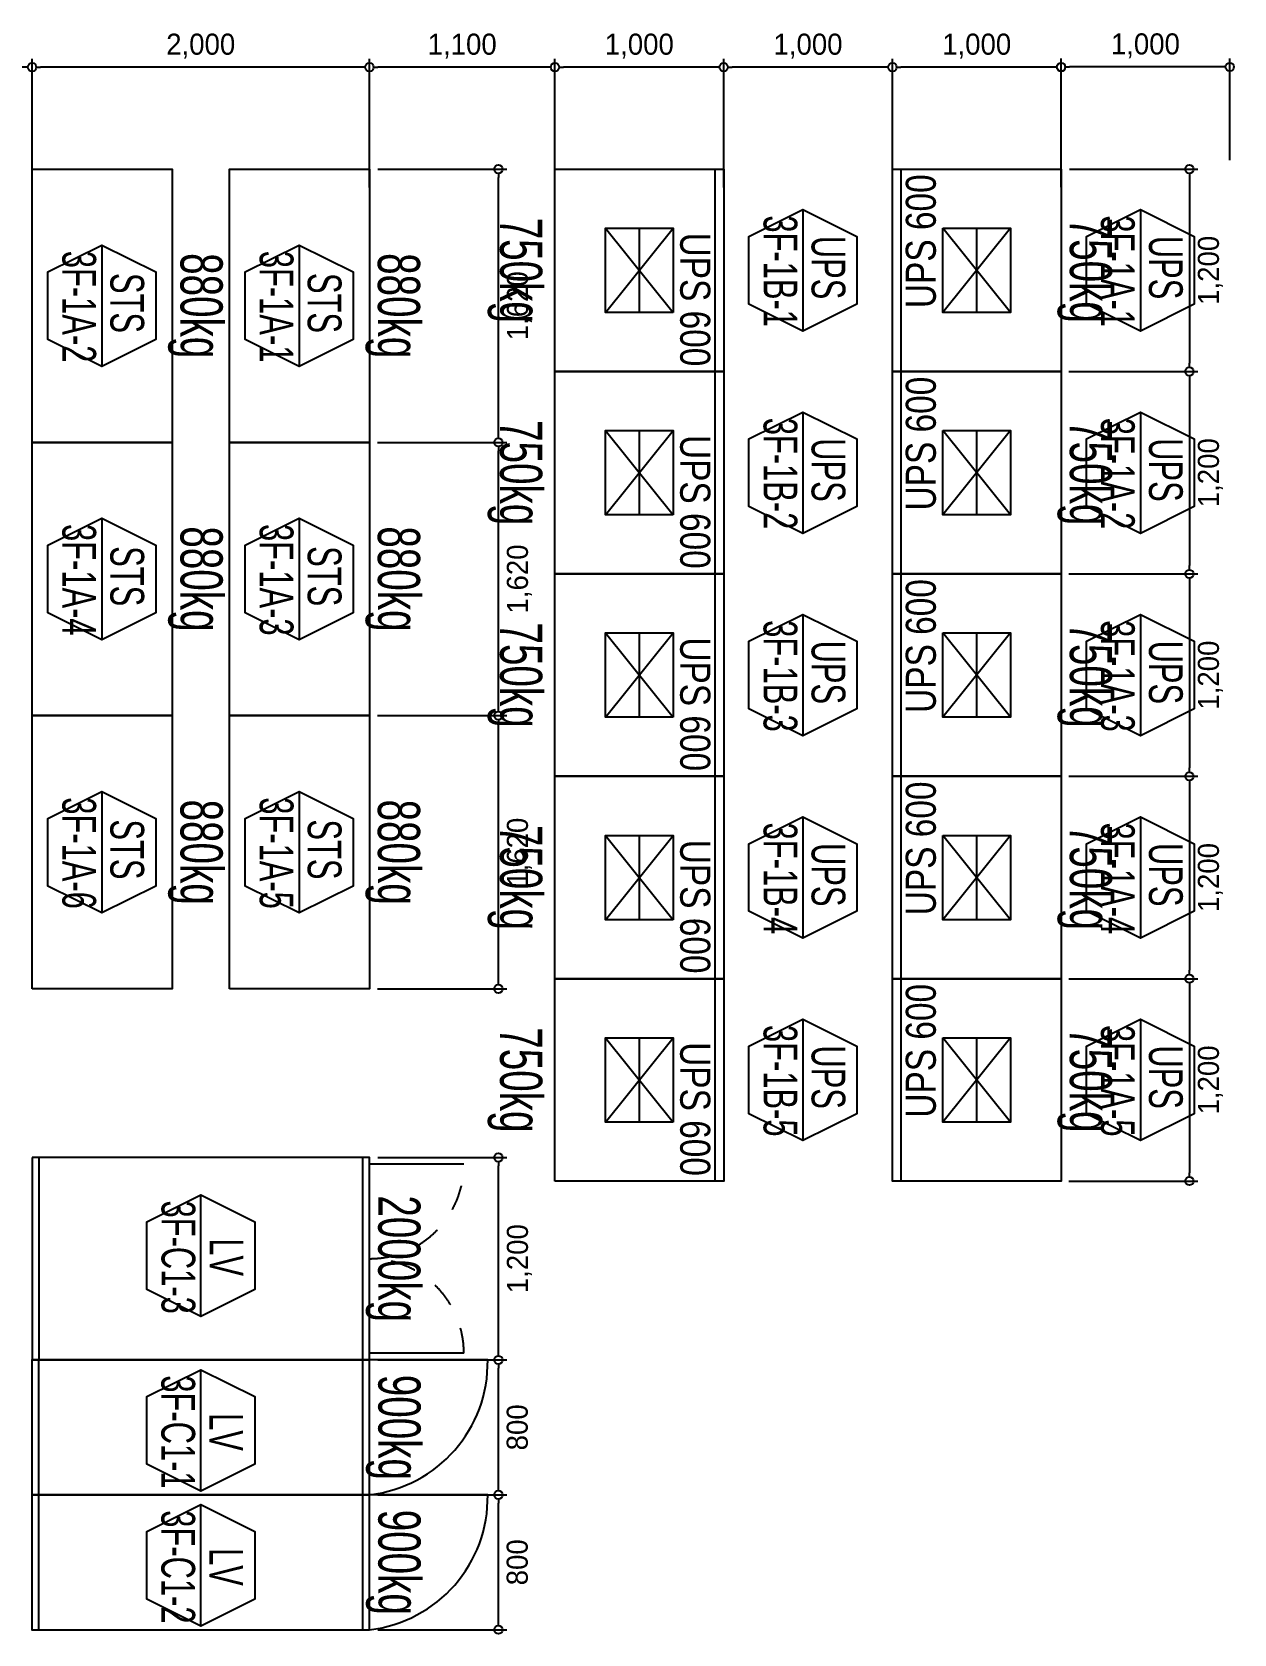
# Model space of a CAD drawing. Header units: millimetres. Extents: x 89978 to 501025, y -351975 to 837171.
# Drawn here: x 302250 to 309375, y 388583 to 398080 of the extents above; entities that cross this region are included whole.
import ezdxf
from ezdxf.enums import TextEntityAlignment as Align

# ---------------------------------------------------------------- set-up
doc = ezdxf.new("R2010")
doc.units = ezdxf.units.MM
doc.header["$LTSCALE"] = 150
doc.linetypes.add('D1', pattern=[3, 1, -1, 1])
doc.layers.get('Defpoints').update_dxf_attribs({"color": 150})
for name, color, linetype in [('------00 Switch Gear', 3, 'Continuous'), ('------00 Switch Gear_Number', 1, 'Continuous'), ('-----36 Dimension', 1, 'Continuous'), ('20251030_전기하중검토', 241, 'Continuous')]:
    doc.layers.add(name, color=color, linetype=linetype)
doc.layers.add('NOPLOT', color=191, linetype='Continuous', plot=False)
doc.styles.add('ELEC', font='')
doc.styles.get('ELEC').set_extended_font_data('Dotum')
doc.dimstyles.new('ELEC', dxfattribs={"dimscale": 100, "dimtxt": 2, "dimasz": 1, "dimexe": 2, "dimexo": 1, "dimgap": 1, "dimtad": 1, "dimdec": 0, "dimrnd": 0.25, "dimzin": 9, "dimdsep": 32, "dimlunit": 6, "dimtxsty": 'ELEC', "dimblk": 'Z_DOT', "dimcen": 3, "dimclrd": 7, "dimclre": 7, "dimclrt": 3, "dimadec": 0, "dimazin": 0, "dimtfac": 1, "dimtdec": 0, "dimtix": 1, "dimtmove": 2, "dimatfit": 1, "dimfxl": 1, "dimarcsym": 0})

# ---------------------------------------------------------------- blocks, each defined once
blk = doc.blocks.new('_DOTBLANK')
at = {"color": 0, "linetype": 'ByBlock'}
blk.add_line((-0.5, 0), (-1, 0), dxfattribs=at)
blk.add_circle((0, 0), 0.5, dxfattribs=at)
blk = doc.blocks.new('*D248')
at = {"layer": '-----36 Dimension', "color": 0, "lineweight": -2, "transparency": 16777216}
for p, q in [((307350, 397158.5), (307350, 397922.2)), ((308300, 397872.2), (307400, 397872.2)), ((308350, 397161.7), (308350, 397922.2))]:
    blk.add_line(p, q, dxfattribs=at)
at = {"layer": 'Defpoints', "color": 0, "transparency": 16777216}
for p in [(307350, 397872.2), (307350, 397108.5, 0), (308350, 397111.7, 0)]:
    blk.add_point(p, dxfattribs=at)
at = {"layer": '-----36 Dimension', "color": 0, "lineweight": -2, "transparency": 16777216, "xscale": 50, "yscale": 50, "zscale": 50, "rotation": 180}
blk.add_blockref('_DOTBLANK', (307350, 397872.2), dxfattribs=at)
at = {"layer": '-----36 Dimension', "color": 0, "lineweight": -2, "transparency": 16777216, "xscale": 50, "yscale": 50, "zscale": 50}
blk.add_blockref('_DOTBLANK', (308350, 397872.2), dxfattribs=at)
at = {"layer": '-----36 Dimension', "color": 0, "transparency": 16777216, "insert": (307850, 397996.9), "char_height": 125, "attachment_point": 5, "style": 'ELEC'}
blk.add_mtext('1,000', dxfattribs=at)
blk = doc.blocks.new('Z_DOT')
for p, q in [((0, -2), (0, 2)), ((-2, 0), (2, 0))]:
    blk.add_line(p, q)
for radius in [2.5, 1.25]:
    blk.add_circle((0, 0), radius)
blk = doc.blocks.new('*D249')
at = {"layer": '-----36 Dimension', "color": 0, "lineweight": -2, "transparency": 16777216}
for p, q in [((308350, 397160.1), (308350, 397923.8)), ((309300, 397873.8), (308400, 397873.8)), ((309350, 397320), (309350, 397923.8))]:
    blk.add_line(p, q, dxfattribs=at)
at = {"layer": 'Defpoints', "color": 0, "transparency": 16777216}
for p in [(308350, 397873.8), (309350, 397270, 0), (308350, 397110.1)]:
    blk.add_point(p, dxfattribs=at)
at = {"layer": '-----36 Dimension', "color": 0, "lineweight": -2, "transparency": 16777216, "xscale": 50, "yscale": 50, "zscale": 50, "rotation": 180}
blk.add_blockref('_DOTBLANK', (308350, 397873.8), dxfattribs=at)
at = {"layer": '-----36 Dimension', "color": 0, "lineweight": -2, "transparency": 16777216, "xscale": 50, "yscale": 50, "zscale": 50}
blk.add_blockref('_DOTBLANK', (309350, 397873.8), dxfattribs=at)
at = {"layer": '-----36 Dimension', "color": 0, "transparency": 16777216, "insert": (308850, 397998.5), "char_height": 125, "attachment_point": 5, "style": 'ELEC'}
blk.add_mtext('1,000', dxfattribs=at)
blk = doc.blocks.new('*D250')
at = {"layer": '-----36 Dimension', "color": 0, "lineweight": -2, "transparency": 16777216}
for p, q in [((308400, 397267.6), (309160.6, 397267.6)), ((309110.6, 397217.6), (309110.6, 396117.6)), ((308396.8, 396067.6), (309160.6, 396067.6))]:
    blk.add_line(p, q, dxfattribs=at)
at = {"layer": 'Defpoints', "color": 0, "transparency": 16777216}
for p in [(308350, 397267.6, 0), (308346.8, 396067.6, 0), (309110.6, 396067.6)]:
    blk.add_point(p, dxfattribs=at)
at = {"layer": '-----36 Dimension', "color": 0, "lineweight": -2, "transparency": 16777216, "xscale": 50, "yscale": 50, "zscale": 50}
for p, rotation in [((309110.6, 397267.6), 90), ((309110.6, 396067.6), 270)]:
    blk.add_blockref('_DOTBLANK', p, dxfattribs=dict(at, rotation=rotation))
at = {"layer": '-----36 Dimension', "color": 0, "transparency": 16777216, "insert": (309235.2, 396667.6), "char_height": 125, "attachment_point": 5, "rotation": 90, "style": 'ELEC'}
blk.add_mtext('1,200', dxfattribs=at)
blk = doc.blocks.new('*D251')
at = {"layer": '-----36 Dimension', "color": 0, "lineweight": -2, "transparency": 16777216}
for p, q in [((308400, 396067.6), (309160.6, 396067.6)), ((309110.6, 396017.6), (309110.6, 394917.6)), ((308396.8, 394867.6), (309160.6, 394867.6))]:
    blk.add_line(p, q, dxfattribs=at)
at = {"layer": 'Defpoints', "color": 0, "transparency": 16777216}
for p in [(308350, 396067.6, 0), (308346.8, 394867.6, 0), (309110.6, 394867.6)]:
    blk.add_point(p, dxfattribs=at)
at = {"layer": '-----36 Dimension', "color": 0, "lineweight": -2, "transparency": 16777216, "xscale": 50, "yscale": 50, "zscale": 50}
for p, rotation in [((309110.6, 396067.6), 90), ((309110.6, 394867.6), 270)]:
    blk.add_blockref('_DOTBLANK', p, dxfattribs=dict(at, rotation=rotation))
at = {"layer": '-----36 Dimension', "color": 0, "transparency": 16777216, "insert": (309235.2, 395467.6), "char_height": 125, "attachment_point": 5, "rotation": 90, "style": 'ELEC'}
blk.add_mtext('1,200', dxfattribs=at)
blk = doc.blocks.new('*D252')
at = {"layer": '-----36 Dimension', "color": 0, "lineweight": -2, "transparency": 16777216}
for p, q in [((308400, 394867.6), (309160.6, 394867.6)), ((309110.6, 394817.6), (309110.6, 393717.6)), ((308396.8, 393667.6), (309160.6, 393667.6))]:
    blk.add_line(p, q, dxfattribs=at)
at = {"layer": 'Defpoints', "color": 0, "transparency": 16777216}
for p in [(308350, 394867.6, 0), (308346.8, 393667.6, 0), (309110.6, 393667.6)]:
    blk.add_point(p, dxfattribs=at)
at = {"layer": '-----36 Dimension', "color": 0, "lineweight": -2, "transparency": 16777216, "xscale": 50, "yscale": 50, "zscale": 50}
for p, rotation in [((309110.6, 394867.6), 90), ((309110.6, 393667.6), 270)]:
    blk.add_blockref('_DOTBLANK', p, dxfattribs=dict(at, rotation=rotation))
at = {"layer": '-----36 Dimension', "color": 0, "transparency": 16777216, "insert": (309235.2, 394267.6), "char_height": 125, "attachment_point": 5, "rotation": 90, "style": 'ELEC'}
blk.add_mtext('1,200', dxfattribs=at)
blk = doc.blocks.new('*D253')
at = {"layer": '-----36 Dimension', "color": 0, "lineweight": -2, "transparency": 16777216}
for p, q in [((308400, 393667.6), (309160.6, 393667.6)), ((309110.6, 393617.6), (309110.6, 392517.6)), ((308396.8, 392467.6), (309160.6, 392467.6))]:
    blk.add_line(p, q, dxfattribs=at)
at = {"layer": 'Defpoints', "color": 0, "transparency": 16777216}
for p in [(308350, 393667.6, 0), (308346.8, 392467.6, 0), (309110.6, 392467.6)]:
    blk.add_point(p, dxfattribs=at)
at = {"layer": '-----36 Dimension', "color": 0, "lineweight": -2, "transparency": 16777216, "xscale": 50, "yscale": 50, "zscale": 50}
for p, rotation in [((309110.6, 393667.6), 90), ((309110.6, 392467.6), 270)]:
    blk.add_blockref('_DOTBLANK', p, dxfattribs=dict(at, rotation=rotation))
at = {"layer": '-----36 Dimension', "color": 0, "transparency": 16777216, "insert": (309235.2, 393067.6), "char_height": 125, "attachment_point": 5, "rotation": 90, "style": 'ELEC'}
blk.add_mtext('1,200', dxfattribs=at)
blk = doc.blocks.new('*D254')
at = {"layer": '-----36 Dimension', "color": 0, "lineweight": -2, "transparency": 16777216}
for p, q in [((308400, 392467.6), (309160.6, 392467.6)), ((309110.6, 392417.6), (309110.6, 391317.6)), ((308396.8, 391267.6), (309160.6, 391267.6))]:
    blk.add_line(p, q, dxfattribs=at)
at = {"layer": 'Defpoints', "color": 0, "transparency": 16777216}
for p in [(308350, 392467.6, 0), (308346.8, 391267.6, 0), (309110.6, 391267.6)]:
    blk.add_point(p, dxfattribs=at)
at = {"layer": '-----36 Dimension', "color": 0, "lineweight": -2, "transparency": 16777216, "xscale": 50, "yscale": 50, "zscale": 50}
for p, rotation in [((309110.6, 392467.6), 90), ((309110.6, 391267.6), 270)]:
    blk.add_blockref('_DOTBLANK', p, dxfattribs=dict(at, rotation=rotation))
at = {"layer": '-----36 Dimension', "color": 0, "transparency": 16777216, "insert": (309235.2, 391867.6), "char_height": 125, "attachment_point": 5, "rotation": 90, "style": 'ELEC'}
blk.add_mtext('1,200', dxfattribs=at)
blk = doc.blocks.new('UPS 600kV')
at = {"layer": '------00 Switch Gear'}
blk.add_line((800, 850), (-402.4, 850), dxfattribs=at)
blk.add_lwpolyline([(797.6, -100), (-402.4, -100), (-402.4, 900), (797.6, 900)], close=True, dxfattribs=at)
at = {"layer": 'NOPLOT'}
for p, q in [((-52.4, 199), (447.6, 601)), ((447.6, 199), (-52.4, 601)), ((-52.4, 400), (447.6, 400))]:
    blk.add_line(p, q, dxfattribs=at)
blk.add_lwpolyline([(447.6, 601), (447.6, 199), (-52.4, 199), (-52.4, 601)], close=True, dxfattribs=at)
at = {"layer": 'NOPLOT', "style": 'ELEC', "width": 0.85}
blk.add_text('UPS 600', height=178.2, dxfattribs=at).set_placement((-26.2, 731.4), align=Align.MIDDLE_LEFT)
blk = doc.blocks.new('*D255')
at = {"layer": '-----36 Dimension', "color": 0, "lineweight": -2, "transparency": 16777216}
for p, q in [((306350, 397158.5), (306350, 397922.2)), ((307300, 397872.2), (306400, 397872.2)), ((307350, 397161.7), (307350, 397922.2))]:
    blk.add_line(p, q, dxfattribs=at)
at = {"layer": 'Defpoints', "color": 0, "transparency": 16777216}
for p in [(306350, 397872.2), (306350, 397108.5, 0), (307350, 397111.7, 0)]:
    blk.add_point(p, dxfattribs=at)
at = {"layer": '-----36 Dimension', "color": 0, "lineweight": -2, "transparency": 16777216, "xscale": 50, "yscale": 50, "zscale": 50, "rotation": 180}
blk.add_blockref('_DOTBLANK', (306350, 397872.2), dxfattribs=at)
at = {"layer": '-----36 Dimension', "color": 0, "lineweight": -2, "transparency": 16777216, "xscale": 50, "yscale": 50, "zscale": 50}
blk.add_blockref('_DOTBLANK', (307350, 397872.2), dxfattribs=at)
at = {"layer": '-----36 Dimension', "color": 0, "transparency": 16777216, "insert": (306850, 397996.9), "char_height": 125, "attachment_point": 5, "style": 'ELEC'}
blk.add_mtext('1,000', dxfattribs=at)
blk = doc.blocks.new('*D256')
at = {"layer": '-----36 Dimension', "color": 0, "lineweight": -2, "transparency": 16777216}
for p, q in [((305350, 397158.5), (305350, 397922.2)), ((306300, 397872.2), (305400, 397872.2)), ((306350, 397161.7), (306350, 397922.2))]:
    blk.add_line(p, q, dxfattribs=at)
at = {"layer": 'Defpoints', "color": 0, "transparency": 16777216}
for p in [(305350, 397872.2), (305350, 397108.5, 0), (306350, 397111.7, 0)]:
    blk.add_point(p, dxfattribs=at)
at = {"layer": '-----36 Dimension', "color": 0, "lineweight": -2, "transparency": 16777216, "xscale": 50, "yscale": 50, "zscale": 50, "rotation": 180}
blk.add_blockref('_DOTBLANK', (305350, 397872.2), dxfattribs=at)
at = {"layer": '-----36 Dimension', "color": 0, "lineweight": -2, "transparency": 16777216, "xscale": 50, "yscale": 50, "zscale": 50}
blk.add_blockref('_DOTBLANK', (306350, 397872.2), dxfattribs=at)
at = {"layer": '-----36 Dimension', "color": 0, "transparency": 16777216, "insert": (305850, 397996.9), "char_height": 125, "attachment_point": 5, "style": 'ELEC'}
blk.add_mtext('1,000', dxfattribs=at)
blk = doc.blocks.new('*D179')
at = {"layer": '-----36 Dimension', "color": 0, "lineweight": -2, "transparency": 16777216}
for p, q in [((300750, 397158.5, 0), (300750, 397922.2, 0)), ((302200, 397872.2, 0), (300800, 397872.2, 0)), ((302250, 397161.7, 0), (302250, 397922.2, 0))]:
    blk.add_line(p, q, dxfattribs=at)
at = {"layer": 'Defpoints', "color": 0, "transparency": 16777216}
for p in [(300750, 397872.2, 0), (300750, 397108.5, 0), (302250, 397111.7, 0)]:
    blk.add_point(p, dxfattribs=at)
at = {"layer": '-----36 Dimension', "color": 0, "lineweight": -2, "transparency": 16777216, "xscale": 50, "yscale": 50, "zscale": 50, "rotation": 180}
blk.add_blockref('_DOTBLANK', (300750, 397872.2, 0), dxfattribs=at)
at = {"layer": '-----36 Dimension', "color": 0, "lineweight": -2, "transparency": 16777216, "xscale": 50, "yscale": 50, "zscale": 50}
blk.add_blockref('_DOTBLANK', (302250, 397872.2, 0), dxfattribs=at)
at = {"layer": '-----36 Dimension', "color": 0, "transparency": 16777216, "insert": (301500, 397996.9, 0), "char_height": 125, "attachment_point": 5, "style": 'ELEC'}
blk.add_mtext('1,500', dxfattribs=at)
blk = doc.blocks.new('*D209')
at = {"layer": '-----36 Dimension', "color": 0, "lineweight": -2, "transparency": 16777216}
for p, q in [((302250, 397158.5), (302250, 397922.2)), ((304200, 397872.2), (302300, 397872.2)), ((304250, 397161.7), (304250, 397922.2))]:
    blk.add_line(p, q, dxfattribs=at)
at = {"layer": 'Defpoints', "color": 0, "transparency": 16777216}
for p in [(302250, 397872.2), (302250, 397108.5), (304250, 397111.7)]:
    blk.add_point(p, dxfattribs=at)
at = {"layer": '-----36 Dimension', "color": 0, "lineweight": -2, "transparency": 16777216, "xscale": 50, "yscale": 50, "zscale": 50, "rotation": 180}
blk.add_blockref('_DOTBLANK', (302250, 397872.2), dxfattribs=at)
at = {"layer": '-----36 Dimension', "color": 0, "lineweight": -2, "transparency": 16777216, "xscale": 50, "yscale": 50, "zscale": 50}
blk.add_blockref('_DOTBLANK', (304250, 397872.2), dxfattribs=at)
at = {"layer": '-----36 Dimension', "color": 0, "transparency": 16777216, "insert": (303250, 397996.9), "char_height": 125, "attachment_point": 5, "style": 'ELEC'}
blk.add_mtext('2,000', dxfattribs=at)
blk = doc.blocks.new('*D210')
at = {"layer": '-----36 Dimension', "color": 0, "lineweight": -2, "transparency": 16777216}
for p, q in [((304300.6, 391407.6), (305064.3, 391407.6)), ((305014.3, 390257.6), (305014.3, 391357.6)), ((304299, 390207.6), (305064.3, 390207.6))]:
    blk.add_line(p, q, dxfattribs=at)
at = {"layer": 'Defpoints', "color": 0, "transparency": 16777216}
for p in [(304250.6, 391407.6, 0), (305014.3, 391407.6), (304249, 390207.6, 0)]:
    blk.add_point(p, dxfattribs=at)
at = {"layer": '-----36 Dimension', "color": 0, "lineweight": -2, "transparency": 16777216, "xscale": 50, "yscale": 50, "zscale": 50}
for p, rotation in [((305014.3, 391407.6), 90), ((305014.3, 390207.6), 270)]:
    blk.add_blockref('_DOTBLANK', p, dxfattribs=dict(at, rotation=rotation))
at = {"layer": '-----36 Dimension', "color": 0, "transparency": 16777216, "insert": (305139, 390807.6), "char_height": 125, "attachment_point": 5, "rotation": 90, "style": 'ELEC'}
blk.add_mtext('1,200', dxfattribs=at)
blk = doc.blocks.new('*D211')
at = {"layer": '-----36 Dimension', "color": 0, "lineweight": -2, "transparency": 16777216}
for p, q in [((304300.6, 390207.6), (305064.3, 390207.6)), ((305014.3, 389457.6), (305014.3, 390157.6)), ((304299, 389407.6), (305064.3, 389407.6))]:
    blk.add_line(p, q, dxfattribs=at)
at = {"layer": 'Defpoints', "color": 0, "transparency": 16777216}
for p in [(304250.6, 390207.6, 0), (305014.3, 390207.6), (304249, 389407.6, 0)]:
    blk.add_point(p, dxfattribs=at)
at = {"layer": '-----36 Dimension', "color": 0, "lineweight": -2, "transparency": 16777216, "xscale": 50, "yscale": 50, "zscale": 50}
for p, rotation in [((305014.3, 390207.6), 90), ((305014.3, 389407.6), 270)]:
    blk.add_blockref('_DOTBLANK', p, dxfattribs=dict(at, rotation=rotation))
at = {"layer": '-----36 Dimension', "color": 0, "transparency": 16777216, "insert": (305126.9, 389807.6), "char_height": 125, "attachment_point": 5, "rotation": 90, "style": 'ELEC'}
blk.add_mtext('800', dxfattribs=at)
blk = doc.blocks.new('*D212')
at = {"layer": '-----36 Dimension', "color": 0, "lineweight": -2, "transparency": 16777216}
for p, q in [((304300.6, 389407.6), (305064.3, 389407.6)), ((305014.3, 388657.6), (305014.3, 389357.6)), ((304299, 388607.6), (305064.3, 388607.6))]:
    blk.add_line(p, q, dxfattribs=at)
at = {"layer": 'Defpoints', "color": 0, "transparency": 16777216}
for p in [(304250.6, 389407.6, 0), (305014.3, 389407.6), (304249, 388607.6, 0)]:
    blk.add_point(p, dxfattribs=at)
at = {"layer": '-----36 Dimension', "color": 0, "lineweight": -2, "transparency": 16777216, "xscale": 50, "yscale": 50, "zscale": 50}
for p, rotation in [((305014.3, 389407.6), 90), ((305014.3, 388607.6), 270)]:
    blk.add_blockref('_DOTBLANK', p, dxfattribs=dict(at, rotation=rotation))
at = {"layer": '-----36 Dimension', "color": 0, "transparency": 16777216, "insert": (305126.9, 389007.6), "char_height": 125, "attachment_point": 5, "rotation": 90, "style": 'ELEC'}
blk.add_mtext('800', dxfattribs=at)
blk = doc.blocks.new('STS-R')
blk.add_lwpolyline([(886993.7, -128588), (888613.7, -128588), (888613.7, -129418), (886993.7, -129418), (886993.7, -128588)])
blk = doc.blocks.new('*D214')
at = {"layer": '-----36 Dimension', "color": 0, "lineweight": -2, "transparency": 16777216}
for p, q in [((304300, 397267.6), (305064.3, 397267.6)), ((305014.3, 395697.6), (305014.3, 397217.6)), ((304298, 395647.6), (305064.3, 395647.6))]:
    blk.add_line(p, q, dxfattribs=at)
at = {"layer": 'Defpoints', "color": 0, "transparency": 16777216}
for p in [(304250, 397267.6, 0), (305014.3, 397267.6), (304248, 395647.6, 0)]:
    blk.add_point(p, dxfattribs=at)
at = {"layer": '-----36 Dimension', "color": 0, "lineweight": -2, "transparency": 16777216, "xscale": 50, "yscale": 50, "zscale": 50}
for p, rotation in [((305014.3, 397267.6), 90), ((305014.3, 395647.6), 270)]:
    blk.add_blockref('_DOTBLANK', p, dxfattribs=dict(at, rotation=rotation))
at = {"layer": '-----36 Dimension', "color": 0, "transparency": 16777216, "insert": (305139, 396457.6), "char_height": 125, "attachment_point": 5, "rotation": 90, "style": 'ELEC'}
blk.add_mtext('1,620', dxfattribs=at)
blk = doc.blocks.new('*D215')
at = {"layer": '-----36 Dimension', "color": 0, "lineweight": -2, "transparency": 16777216}
for p, q in [((304300, 395647.6), (305064.3, 395647.6)), ((305014.3, 394077.6), (305014.3, 395597.6)), ((304298, 394027.6), (305064.3, 394027.6))]:
    blk.add_line(p, q, dxfattribs=at)
at = {"layer": 'Defpoints', "color": 0, "transparency": 16777216}
for p in [(304250, 395647.6, 0), (305014.3, 395647.6), (304248, 394027.6, 0)]:
    blk.add_point(p, dxfattribs=at)
at = {"layer": '-----36 Dimension', "color": 0, "lineweight": -2, "transparency": 16777216, "xscale": 50, "yscale": 50, "zscale": 50}
for p, rotation in [((305014.3, 395647.6), 90), ((305014.3, 394027.6), 270)]:
    blk.add_blockref('_DOTBLANK', p, dxfattribs=dict(at, rotation=rotation))
at = {"layer": '-----36 Dimension', "color": 0, "transparency": 16777216, "insert": (305139, 394837.6), "char_height": 125, "attachment_point": 5, "rotation": 90, "style": 'ELEC'}
blk.add_mtext('1,620', dxfattribs=at)
blk = doc.blocks.new('*D216')
at = {"layer": '-----36 Dimension', "color": 0, "lineweight": -2, "transparency": 16777216}
for p, q in [((304300, 394027.6), (305064.3, 394027.6)), ((305014.3, 392457.6), (305014.3, 393977.6)), ((304298, 392407.6), (305064.3, 392407.6))]:
    blk.add_line(p, q, dxfattribs=at)
at = {"layer": 'Defpoints', "color": 0, "transparency": 16777216}
for p in [(304250, 394027.6, 0), (305014.3, 394027.6), (304248, 392407.6, 0)]:
    blk.add_point(p, dxfattribs=at)
at = {"layer": '-----36 Dimension', "color": 0, "lineweight": -2, "transparency": 16777216, "xscale": 50, "yscale": 50, "zscale": 50}
for p, rotation in [((305014.3, 394027.6), 90), ((305014.3, 392407.6), 270)]:
    blk.add_blockref('_DOTBLANK', p, dxfattribs=dict(at, rotation=rotation))
at = {"layer": '-----36 Dimension', "color": 0, "transparency": 16777216, "insert": (305139, 393217.6), "char_height": 125, "attachment_point": 5, "rotation": 90, "style": 'ELEC'}
blk.add_mtext('1,620', dxfattribs=at)
blk = doc.blocks.new('*D189')
at = {"layer": '-----36 Dimension', "color": 0, "lineweight": -2, "transparency": 16777216}
for p, q in [((304250, 397158.5), (304250, 397922.2)), ((305300, 397872.2), (304300, 397872.2)), ((305350, 397161.7), (305350, 397922.2))]:
    blk.add_line(p, q, dxfattribs=at)
at = {"layer": 'Defpoints', "color": 0, "transparency": 16777216}
for p in [(304250, 397872.2), (304250, 397108.5, 0), (305350, 397111.7, 0)]:
    blk.add_point(p, dxfattribs=at)
at = {"layer": '-----36 Dimension', "color": 0, "lineweight": -2, "transparency": 16777216, "xscale": 50, "yscale": 50, "zscale": 50, "rotation": 180}
blk.add_blockref('_DOTBLANK', (304250, 397872.2), dxfattribs=at)
at = {"layer": '-----36 Dimension', "color": 0, "lineweight": -2, "transparency": 16777216, "xscale": 50, "yscale": 50, "zscale": 50}
blk.add_blockref('_DOTBLANK', (305350, 397872.2), dxfattribs=at)
at = {"layer": '-----36 Dimension', "color": 0, "transparency": 16777216, "insert": (304800, 397996.9), "char_height": 125, "attachment_point": 5, "style": 'ELEC'}
blk.add_mtext('1,100', dxfattribs=at)

msp = doc.modelspace()

# ---------------------------------------------------------------- linework, layer by layer
at = {"layer": '------00 Switch Gear'}
for p, q in [((302290, 391407.6, 0), (302290, 390207.6, 0)), ((304208, 391407.6, 0), (304208, 390207.6, 0)), ((304810, 391367.6, 0), (304250, 391367.6, 0)), ((302291, 389407.6, 0), (302291, 390207.6, 0)), ((304211, 389407.6, 0), (304211, 390207.6, 0)), ((304810, 390247.6, 0), (304250, 390247.6, 0)), ((304951, 390207.6, 0), (304251, 390207.6, 0)), ((302291, 388607.6, 0), (302291, 389407.6, 0)), ((304211, 388607.6, 0), (304211, 389407.6, 0)), ((304951, 389407.6, 0), (304251, 389407.6, 0))]:
    msp.add_line(p, q, dxfattribs=at)
at = {"layer": '------00 Switch Gear', "elevation": 0}
for points in [[(302250, 391407.6), (302250, 390207.6), (304250, 390207.6), (304250, 391407.6)], [(304251, 389407.6), (304251, 390207.6), (302249, 390207.6), (302249, 389407.6)], [(304251, 388607.6), (304251, 389407.6), (302249, 389407.6), (302249, 388607.6)]]:
    msp.add_lwpolyline(points, close=True, dxfattribs=at)
at = {"layer": '------00 Switch Gear', "linetype": 'D1'}
for centre, start, end in [((304250, 391367.6, 0), 270, 0), ((304250, 390247.6, 0), 0, 90)]:
    msp.add_arc(centre, 560, start, end, dxfattribs=at)
at = {"layer": '------00 Switch Gear'}
for centre in [(304159.7, 390193.8, 0), (304159.7, 389393.8, 0)]:
    msp.add_arc(centre, 791.5, 276.62652, 1.00162, dxfattribs=at)
at = {"layer": '------00 Switch Gear_Number', "elevation": 0}
for points in [[(306820, 397027.6), (306820, 396307.6), (306500, 396467.3), (306500, 396868), (306820, 397027.6), (307140, 396868), (307140, 396467.3), (306820, 396307.6)], [(308820, 397027.6), (308820, 396307.6), (308500, 396467.3), (308500, 396868), (308820, 397027.6), (309140, 396868), (309140, 396467.3), (308820, 396307.6)], [(306820, 395827.6), (306820, 395107.6), (306500, 395267.3), (306500, 395668), (306820, 395827.6), (307140, 395668), (307140, 395267.3), (306820, 395107.6)], [(308820, 395827.6), (308820, 395107.6), (308500, 395267.3), (308500, 395668), (308820, 395827.6), (309140, 395668), (309140, 395267.3), (308820, 395107.6)], [(306820, 394627.6), (306820, 393907.6), (306500, 394067.3), (306500, 394468), (306820, 394627.6), (307140, 394468), (307140, 394067.3), (306820, 393907.6)], [(308820, 394627.6), (308820, 393907.6), (308500, 394067.3), (308500, 394468), (308820, 394627.6), (309140, 394468), (309140, 394067.3), (308820, 393907.6)], [(306820, 393427.6), (306820, 392707.6), (306500, 392867.3), (306500, 393268), (306820, 393427.6), (307140, 393268), (307140, 392867.3), (306820, 392707.6)], [(308820, 393427.6), (308820, 392707.6), (308500, 392867.3), (308500, 393268), (308820, 393427.6), (309140, 393268), (309140, 392867.3), (308820, 392707.6)], [(306820, 392227.6), (306820, 391507.6), (306500, 391667.3), (306500, 392068), (306820, 392227.6), (307140, 392068), (307140, 391667.3), (306820, 391507.6)], [(308820, 392227.6), (308820, 391507.6), (308500, 391667.3), (308500, 392068), (308820, 392227.6), (309140, 392068), (309140, 391667.3), (308820, 391507.6)], [(303251, 390465.8), (303251, 391185.8), (303571, 391026.1), (303571, 390625.4), (303251, 390465.8), (302931, 390625.4), (302931, 391026.1), (303251, 391185.8)], [(303250, 389429.4), (303250, 390149.4), (303570, 389989.8), (303570, 389589.1), (303250, 389429.4), (302930, 389589.1), (302930, 389989.8), (303250, 390149.4)], [(303250, 388629.4), (303250, 389349.4), (303570, 389189.8), (303570, 388789.1), (303250, 388629.4), (302930, 388789.1), (302930, 389189.8), (303250, 389349.4)]]:
    msp.add_lwpolyline(points, dxfattribs=at)
at = {"layer": '------00 Switch Gear_Number', "color": 1, "elevation": 0}
for points in [[(302663, 396817.6), (302663, 396097.6), (302343, 396257.3), (302343, 396658), (302663, 396817.6), (302983, 396658), (302983, 396257.3), (302663, 396097.6)], [(303833, 396817.6), (303833, 396097.6), (303513, 396257.3), (303513, 396658), (303833, 396817.6), (304153, 396658), (304153, 396257.3), (303833, 396097.6)], [(302663, 395197.6), (302663, 394477.6), (302343, 394637.3), (302343, 395038), (302663, 395197.6), (302983, 395038), (302983, 394637.3), (302663, 394477.6)], [(303833, 395197.6), (303833, 394477.6), (303513, 394637.3), (303513, 395038), (303833, 395197.6), (304153, 395038), (304153, 394637.3), (303833, 394477.6)], [(302663, 393577.6), (302663, 392857.6), (302343, 393017.3), (302343, 393418), (302663, 393577.6), (302983, 393418), (302983, 393017.3), (302663, 392857.6)], [(303833, 393577.6), (303833, 392857.6), (303513, 393017.3), (303513, 393418), (303833, 393577.6), (304153, 393418), (304153, 393017.3), (303833, 392857.6)]]:
    msp.add_lwpolyline(points, dxfattribs=at)

# ---------------------------------------------------------------- block references
at = {"layer": '------00 Switch Gear'}
for name, p, rotation in [('STS-R', (173662, -491346.1, 0), 90.00000000000001), ('STS-R', (174832, -491346.1, 0), 90.00000000000001), ('UPS 600kV', (305450, 396865.2, 0), 270), ('UPS 600kV', (308250, 396470, 0), 89.99999999999999), ('UPS 600kV', (305450, 395665.2, 0), 270), ('UPS 600kV', (308250, 395270, 0), 89.99999999999999), ('STS-R', (173662, -492966.1, 0), 90.00000000000001), ('STS-R', (174832, -492966.1, 0), 90.00000000000001), ('UPS 600kV', (305450, 394465.2, 0), 270), ('UPS 600kV', (308250, 394070, 0), 89.99999999999999), ('STS-R', (173662, -494586.1, 0), 90.00000000000001), ('STS-R', (174832, -494586.1, 0), 90.00000000000001), ('UPS 600kV', (305450, 393265.2, 0), 270), ('UPS 600kV', (308250, 392870, 0), 89.99999999999999), ('UPS 600kV', (305450, 392065.2, 0), 270), ('UPS 600kV', (308250, 391670, 0), 89.99999999999999)]:
    msp.add_blockref(name, p, dxfattribs=dict(at, rotation=rotation))

# ---------------------------------------------------------------- texts
at = {"layer": '------00 Switch Gear_Number', "color": 0, "style": 'ELEC', "width": 0.7}
for s, p in [('3F-1B-1', (306686.6, 396662.6, 0)), ('3F-1A-1', (308686.6, 396662.6, 0)), ('UPS', (306971.2, 396684, 0)), ('UPS', (308971.2, 396684, 0)), ('3F-1A-2', (302529.6, 396452.6, 0)), ('3F-1A-1', (303699.6, 396452.6, 0)), ('STS', (302814.2, 396474, 0)), ('STS', (303984.2, 396474, 0)), ('3F-1B-2', (306686.6, 395462.6, 0)), ('3F-1A-2', (308686.6, 395462.6, 0)), ('UPS', (306971.2, 395484, 0)), ('UPS', (308971.2, 395484, 0)), ('3F-1A-4', (302529.6, 394832.6, 0)), ('3F-1A-3', (303699.6, 394832.6, 0)), ('STS', (302814.2, 394854, 0)), ('STS', (303984.2, 394854, 0)), ('3F-1B-3', (306686.6, 394262.6, 0)), ('3F-1A-3', (308686.6, 394262.6, 0)), ('UPS', (306971.2, 394284, 0)), ('UPS', (308971.2, 394284, 0)), ('3F-1A-6', (302529.6, 393212.6, 0)), ('3F-1A-5', (303699.6, 393212.6, 0)), ('STS', (302814.2, 393234, 0)), ('STS', (303984.2, 393234, 0)), ('3F-1B-4', (306686.6, 393062.6, 0)), ('3F-1A-4', (308686.6, 393062.6, 0)), ('UPS', (306971.2, 393084, 0)), ('UPS', (308971.2, 393084, 0)), ('3F-1B-5', (306686.6, 391862.6, 0)), ('3F-1A-5', (308686.6, 391862.6, 0)), ('UPS', (306971.2, 391884, 0)), ('UPS', (308971.2, 391884, 0)), ('3F-C1-3', (303117.6, 390816.5, 0)), ('LV', (303402.2, 390816.5, 0)), ('3F-C1-1', (303116.6, 389780.2, 0)), ('LV', (303401.2, 389780.2, 0)), ('3F-C1-2', (303116.6, 388980.2, 0)), ('LV', (303401.2, 388980.2, 0))]:
    msp.add_text(s, height=200, rotation=270, dxfattribs=at).set_placement(p, align=Align.MIDDLE_CENTER)
at = {"layer": '20251030_전기하중검토', "style": 'ELEC', "width": 0.7}
for s, p in [('750kg', (305118.4, 396667.9, 0)), ('750kg', (305118.4, 396667.9, 0)), ('750kg', (308496, 396667.9, 0)), ('880kg', (303224, 396457.9, 0)), ('880kg', (304394, 396457.9, 0)), ('750kg', (305118.4, 395467.9, 0)), ('750kg', (305118.4, 395467.9, 0)), ('750kg', (308496, 395467.9, 0)), ('880kg', (303224, 394837.9, 0)), ('880kg', (304394, 394837.9, 0)), ('750kg', (305118.4, 394267.9, 0)), ('750kg', (305118.4, 394267.9, 0)), ('750kg', (308496, 394267.9, 0)), ('880kg', (303224, 393217.9, 0)), ('880kg', (304394, 393217.9, 0)), ('750kg', (305118.4, 393067.9, 0)), ('750kg', (305118.4, 393067.9, 0)), ('750kg', (308496, 393067.9, 0)), ('750kg', (305118.4, 391867.9, 0)), ('750kg', (305118.4, 391867.9, 0)), ('750kg', (308496, 391867.9, 0)), ('2000kg', (304396, 390807.6, 0)), ('900kg', (304397, 389807.6, 0)), ('900kg', (304397, 389007.6, 0))]:
    msp.add_text(s, height=250, rotation=270, dxfattribs=at).set_placement(p, align=Align.MIDDLE)

# ---------------------------------------------------------------- dimensions: what is measured, and where the dimension line sits
at = {"layer": '-----36 Dimension'}
for base, p1, p2, picture, middle in [((300750, 397872.2, 0), (302250, 397111.7, 0), (300750, 397108.5, 0), '*D179', (301500, 397996.9, 0)), ((302250, 397872.2, 0), (304250, 397111.7, 0), (302250, 397108.5, 0), '*D209', (303250, 397996.9, 0)), ((304250, 397872.2, 0), (305350, 397111.7, 0), (304250, 397108.5, 0), '*D189', (304800, 397996.9, 0)), ((305350, 397872.2, 0), (306350, 397111.7, 0), (305350, 397108.5, 0), '*D256', (305850, 397996.9, 0)), ((306350, 397872.2, 0), (307350, 397111.7, 0), (306350, 397108.5, 0), '*D255', (306850, 397996.9, 0)), ((307350, 397872.2, 0), (308350, 397111.7, 0), (307350, 397108.5, 0), '*D248', (307850, 397996.9, 0)), ((308350, 397873.8, 0), (309350, 397270), (308350, 397110.1, 0), '*D249', (308850, 397998.5, 0))]:
    dim = msp.add_linear_dim(base=base, p1=p1, p2=p2, dimstyle='ELEC', override={"dimscale": 50, "dimtxt": 2.5, "dimexe": 1, "dimtad": 2, "dimtxsty": 'ELEC', "dimblk1": 'DOTBLANK', "dimblk2": 'DOTBLANK', "dimsah": 1, "dimclrd": 0, "dimclre": 0, "dimclrt": 0}, dxfattribs=at)
    dim.commit()
    dim.dimension.update_dxf_attribs({"geometry": picture, "text_midpoint": middle})
for base, p1, p2, angle, picture, middle in [((305014.3, 397267.6, 0), (304248, 395647.6, 0), (304250, 397267.6, 0), 270, '*D214', (305139, 396457.6, 0)), ((309110.6, 396067.6, 0), (308350, 397267.6, 0), (308346.8, 396067.6, 0), 90, '*D250', (309235.2, 396667.6, 0)), ((309110.6, 394867.6, 0), (308350, 396067.6, 0), (308346.8, 394867.6, 0), 90, '*D251', (309235.2, 395467.6, 0)), ((305014.3, 395647.6, 0), (304248, 394027.6, 0), (304250, 395647.6, 0), 270, '*D215', (305139, 394837.6, 0)), ((309110.6, 393667.6, 0), (308350, 394867.6, 0), (308346.8, 393667.6, 0), 90, '*D252', (309235.2, 394267.6, 0)), ((305014.3, 394027.6, 0), (304248, 392407.6, 0), (304250, 394027.6, 0), 270, '*D216', (305139, 393217.6, 0)), ((309110.6, 392467.6, 0), (308350, 393667.6, 0), (308346.8, 392467.6, 0), 90, '*D253', (309235.2, 393067.6, 0)), ((309110.6, 391267.6, 0), (308350, 392467.6, 0), (308346.8, 391267.6, 0), 90, '*D254', (309235.2, 391867.6, 0)), ((305014.3, 391407.6, 0), (304249, 390207.6, 0), (304250.6, 391407.6, 0), 270, '*D210', (305139, 390807.6, 0)), ((305014.3, 390207.6, 0), (304249, 389407.6, 0), (304250.6, 390207.6, 0), 270, '*D211', (305126.9, 389807.6, 0)), ((305014.3, 389407.6, 0), (304249, 388607.6, 0), (304250.6, 389407.6, 0), 270, '*D212', (305126.9, 389007.6, 0))]:
    dim = msp.add_linear_dim(base=base, p1=p1, p2=p2, angle=angle, dimstyle='ELEC', override={"dimscale": 50, "dimtxt": 2.5, "dimexe": 1, "dimtad": 2, "dimtxsty": 'ELEC', "dimblk1": 'DOTBLANK', "dimblk2": 'DOTBLANK', "dimsah": 1, "dimclrd": 0, "dimclre": 0, "dimclrt": 0}, dxfattribs=at)
    dim.commit()
    dim.dimension.update_dxf_attribs({"geometry": picture, "text_midpoint": middle})

doc.saveas('drawing.dxf')
